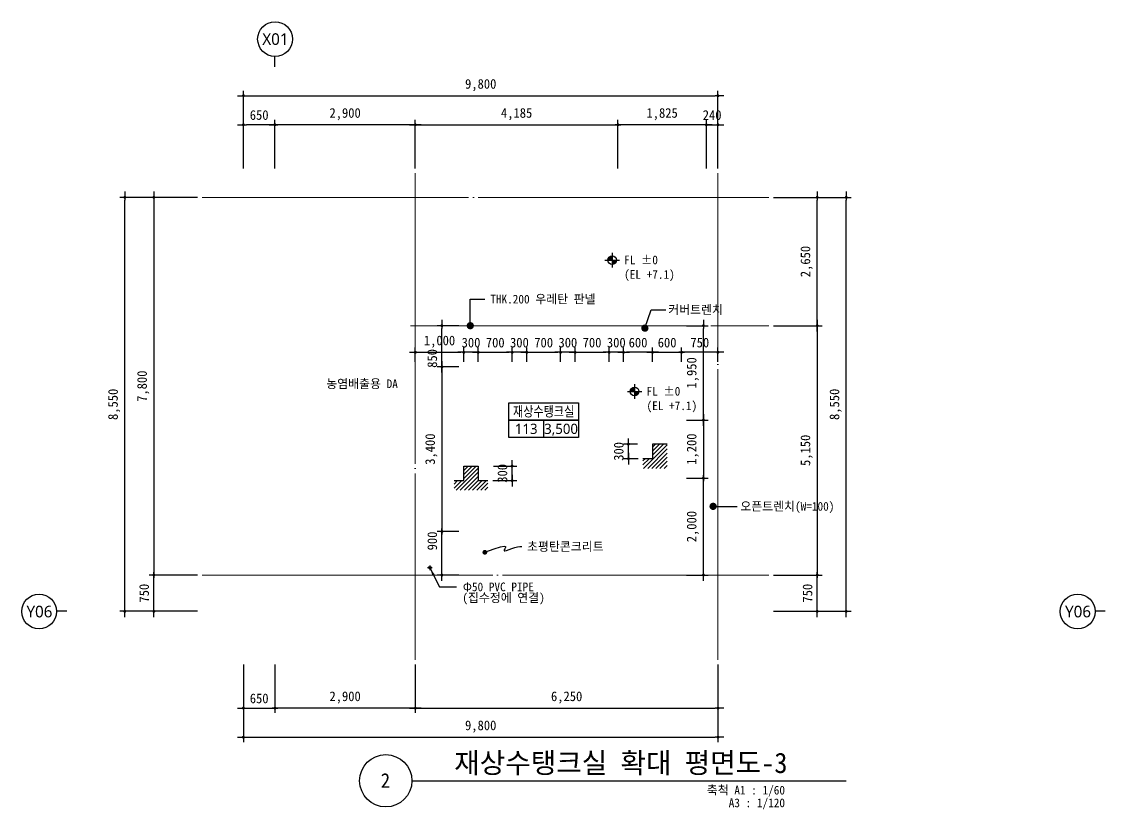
# Model space of a CAD drawing. Header units: inches. Extents: x 158004 to 351834, y 1422 to 34314.
# Drawn here: x 256304 to 278684, y 1422 to 17692 of the extents above; entities that cross this region are included whole.
import ezdxf
from ezdxf.enums import TextEntityAlignment as Align

# ---------------------------------------------------------------- set-up
doc = ezdxf.new("R2010")
doc.units = ezdxf.units.IN
doc.header["$LTSCALE"] = 2
doc.header["$MEASUREMENT"] = 0
doc.linetypes.add('CEN', pattern=[62, 60, -1, 0, -1])
doc.layers.get('0').update_dxf_attribs({"linetype": 'CONTINUOUS'})
for name, color, linetype, lineweight in [('A-AXIS-BUBL', 7, 'CONTINUOUS', 25), ('A-AXIS-LINE', 1, 'CEN', 15), ('A-DIMS', 7, 'CONTINUOUS', 25), ('A-MKXS-LEAD', 7, 'CONTINUOUS', 25), ('A-MKXX-NAME', 3, 'CONTINUOUS', 25), ('A-MKXX-SYMB', 7, 'CONTINUOUS', 25), ('A-XXXX-HATC', 8, 'CONTINUOUS', 18), ('A-XXXX-SYMB', 7, 'CONTINUOUS', 25), ('A-XXXX-TXT1', 3, 'CONTINUOUS', 25), ('A-XXXX-TXT2', 3, 'CONTINUOUS', 25)]:
    doc.layers.add(name, color=color, linetype=linetype, lineweight=lineweight)
doc.styles.add('HY울릉도L', font='H2GTRE.TTF')
doc.styles.add('돋움체', font='')
doc.styles.add('맑은고딕', font='malgun.ttf')
doc.styles.get('돋움체').set_extended_font_data('DotumChe')
doc.dimstyles.new('CDIM', dxfattribs={"dimtxt": 2, "dimasz": 0.6, "dimexe": 1, "dimexo": 1, "dimgap": 1, "dimtad": 1, "dimdec": 0, "dimrnd": 0.5, "dimzin": 0, "dimdsep": 32, "dimlunit": 6, "dimtxsty": 'HY울릉도L', "dimblk1": '_CIDOT', "dimblk2": '_CIDOT', "dimsah": 1, "dimcen": 4.5, "dimclrd": 2, "dimclre": 2, "dimclrt": 7, "dimadec": 0, "dimazin": 0, "dimtfac": 1, "dimtdec": 0, "dimtix": 1, "dimtmove": 2, "dimatfit": 1, "dimldrblk": '_CIDOT', "dimfxl": 1, "dimtolj": 1, "dimtzin": 0, "dimlwd": -1, "dimarcsym": 0})

# ---------------------------------------------------------------- blocks, each defined once
blk = doc.blocks.new('_CIDOT')
at = {"color": 0, "linetype": 'ByBlock'}
blk.add_line((2, 0), (-1, 0), dxfattribs=at)
at = {"color": 0, "linetype": 'ByBlock', "const_width": 0.5}
blk.add_lwpolyline([(-0.25, 0, 1), (0.25, 0, 1)], format="xyb", close=True, dxfattribs=at)
blk = doc.blocks.new('*D208')
at = {"layer": 'A-DIMS', "lineweight": -2, "transparency": 16777216}
for p, q in [((260884, 4412), (260884, 2812)), ((270684, 4412), (270684, 2812))]:
    blk.add_line(p, q, dxfattribs=at)
at = {"layer": 'A-DIMS', "transparency": 16777216}
blk.add_line((260944, 2912), (270624, 2912), dxfattribs=at)
at = {"layer": 'A-DIMS', "transparency": 16777216, "xscale": 60, "yscale": 60, "zscale": 60, "rotation": 180}
blk.add_blockref('_CIDOT', (260884, 2912), dxfattribs=at)
at = {"layer": 'A-DIMS', "transparency": 16777216, "xscale": 60, "yscale": 60, "zscale": 60}
blk.add_blockref('_CIDOT', (270684, 2912), dxfattribs=at)
at = {"layer": 'A-DIMS', "color": 3, "transparency": 16777216, "insert": (265784, 3131), "char_height": 200, "attachment_point": 5, "style": '돋움체'}
blk.add_mtext('\\A1;9,800', dxfattribs=at)
blk = doc.blocks.new('*D209')
at = {"layer": 'A-DIMS', "lineweight": -2, "transparency": 16777216}
for p, q in [((261534, 4412), (261534, 3412)), ((264434, 4412), (264434, 3412))]:
    blk.add_line(p, q, dxfattribs=at)
at = {"layer": 'A-DIMS', "transparency": 16777216}
blk.add_line((264374, 3512), (261594, 3512), dxfattribs=at)
at = {"layer": 'A-DIMS', "transparency": 16777216, "xscale": 60, "yscale": 60, "zscale": 60, "rotation": 180}
blk.add_blockref('_CIDOT', (261534, 3512), dxfattribs=at)
at = {"layer": 'A-DIMS', "transparency": 16777216, "xscale": 60, "yscale": 60, "zscale": 60}
blk.add_blockref('_CIDOT', (264434, 3512), dxfattribs=at)
at = {"layer": 'A-DIMS', "color": 3, "transparency": 16777216, "insert": (262984, 3731), "char_height": 200, "attachment_point": 5, "style": '돋움체'}
blk.add_mtext('\\A1;2,900', dxfattribs=at)
blk = doc.blocks.new('*D210')
at = {"layer": 'A-DIMS', "lineweight": -2, "transparency": 16777216}
for p, q in [((260884, 4412), (260884, 3412)), ((261534, 4412), (261534, 3412))]:
    blk.add_line(p, q, dxfattribs=at)
at = {"layer": 'A-DIMS', "transparency": 16777216}
blk.add_line((260944, 3512), (261474, 3512), dxfattribs=at)
at = {"layer": 'A-DIMS', "transparency": 16777216, "xscale": 60, "yscale": 60, "zscale": 60, "rotation": 180}
blk.add_blockref('_CIDOT', (260884, 3512), dxfattribs=at)
at = {"layer": 'A-DIMS', "transparency": 16777216, "xscale": 60, "yscale": 60, "zscale": 60}
blk.add_blockref('_CIDOT', (261534, 3512), dxfattribs=at)
at = {"layer": 'A-DIMS', "color": 3, "transparency": 16777216, "insert": (261209, 3712), "char_height": 200, "attachment_point": 5, "style": '돋움체'}
blk.add_mtext('\\A1;650', dxfattribs=at)
blk = doc.blocks.new('*D211')
at = {"layer": 'A-DIMS', "lineweight": -2, "transparency": 16777216}
for p, q in [((271834, 14062), (273434, 14062)), ((271834, 5512), (273434, 5512))]:
    blk.add_line(p, q, dxfattribs=at)
at = {"layer": 'A-DIMS', "transparency": 16777216}
blk.add_line((273334, 5572), (273334, 14002), dxfattribs=at)
at = {"layer": 'A-DIMS', "transparency": 16777216, "xscale": 60, "yscale": 60, "zscale": 60}
for p, rotation in [((273334, 14062), 90), ((273334, 5512), 270)]:
    blk.add_blockref('_CIDOT', p, dxfattribs=dict(at, rotation=rotation))
at = {"layer": 'A-DIMS', "color": 3, "transparency": 16777216, "insert": (273115, 9787), "char_height": 200, "attachment_point": 5, "rotation": 90, "style": '돋움체'}
blk.add_mtext('\\A1;8,550', dxfattribs=at)
blk = doc.blocks.new('*D212')
at = {"layer": 'A-DIMS', "lineweight": -2, "transparency": 16777216}
for p, q in [((264434, 14662), (264434, 15662)), ((268619, 14662), (268619, 15662))]:
    blk.add_line(p, q, dxfattribs=at)
at = {"layer": 'A-DIMS', "transparency": 16777216}
blk.add_line((264494, 15562), (268559, 15562), dxfattribs=at)
at = {"layer": 'A-DIMS', "transparency": 16777216, "xscale": 60, "yscale": 60, "zscale": 60, "rotation": 180}
blk.add_blockref('_CIDOT', (264434, 15562), dxfattribs=at)
at = {"layer": 'A-DIMS', "transparency": 16777216, "xscale": 60, "yscale": 60, "zscale": 60}
blk.add_blockref('_CIDOT', (268619, 15562), dxfattribs=at)
at = {"layer": 'A-DIMS', "color": 3, "transparency": 16777216, "insert": (266526, 15781), "char_height": 200, "attachment_point": 5, "style": '돋움체'}
blk.add_mtext('\\A1;4,185', dxfattribs=at)
blk = doc.blocks.new('*D213')
at = {"layer": 'A-DIMS', "lineweight": -2, "transparency": 16777216}
for p, q in [((268619, 14662), (268619, 15662)), ((270444, 14662), (270444, 15662))]:
    blk.add_line(p, q, dxfattribs=at)
at = {"layer": 'A-DIMS', "transparency": 16777216}
blk.add_line((270384, 15562), (268679, 15562), dxfattribs=at)
at = {"layer": 'A-DIMS', "transparency": 16777216, "xscale": 60, "yscale": 60, "zscale": 60, "rotation": 180}
blk.add_blockref('_CIDOT', (268619, 15562), dxfattribs=at)
at = {"layer": 'A-DIMS', "transparency": 16777216, "xscale": 60, "yscale": 60, "zscale": 60}
blk.add_blockref('_CIDOT', (270444, 15562), dxfattribs=at)
at = {"layer": 'A-DIMS', "color": 3, "transparency": 16777216, "insert": (269531, 15781), "char_height": 200, "attachment_point": 5, "style": '돋움체'}
blk.add_mtext('\\A1;1,825', dxfattribs=at)
blk = doc.blocks.new('*D214')
at = {"layer": 'A-DIMS', "transparency": 16777216}
for p, q in [((270384, 15562), (270324, 15562)), ((270444, 15562), (270684, 15562)), ((270744, 15562), (270804, 15562))]:
    blk.add_line(p, q, dxfattribs=at)
at = {"layer": 'A-DIMS', "lineweight": -2, "transparency": 16777216}
for p, q in [((270444, 14662), (270444, 15662)), ((270684, 14662), (270684, 15662))]:
    blk.add_line(p, q, dxfattribs=at)
at = {"layer": 'A-DIMS', "transparency": 16777216, "xscale": 60, "yscale": 60, "zscale": 60}
blk.add_blockref('_CIDOT', (270444, 15562), dxfattribs=at)
at = {"layer": 'A-DIMS', "transparency": 16777216, "xscale": 60, "yscale": 60, "zscale": 60, "rotation": 180}
blk.add_blockref('_CIDOT', (270684, 15562), dxfattribs=at)
at = {"layer": 'A-DIMS', "color": 3, "transparency": 16777216, "insert": (270564, 15762), "char_height": 200, "attachment_point": 5, "style": '돋움체'}
blk.add_mtext('\\A1;240', dxfattribs=at)
blk = doc.blocks.new('*D215')
at = {"layer": 'A-DIMS', "lineweight": -2, "transparency": 16777216}
for p, q in [((259934, 14062), (258334, 14062)), ((259934, 5512), (258334, 5512))]:
    blk.add_line(p, q, dxfattribs=at)
at = {"layer": 'A-DIMS', "transparency": 16777216}
blk.add_line((258434, 5572), (258434, 14002), dxfattribs=at)
at = {"layer": 'A-DIMS', "transparency": 16777216, "xscale": 60, "yscale": 60, "zscale": 60}
for p, rotation in [((258434, 14062), 90), ((258434, 5512), 270)]:
    blk.add_blockref('_CIDOT', p, dxfattribs=dict(at, rotation=rotation))
at = {"layer": 'A-DIMS', "color": 3, "transparency": 16777216, "insert": (258215, 9787), "char_height": 200, "attachment_point": 5, "rotation": 90, "style": '돋움체'}
blk.add_mtext('\\A1;8,550', dxfattribs=at)
blk = doc.blocks.new('*D216')
at = {"layer": 'A-DIMS', "lineweight": -2, "transparency": 16777216}
for p, q in [((259934, 14062), (258934, 14062)), ((259934, 6262), (258934, 6262))]:
    blk.add_line(p, q, dxfattribs=at)
at = {"layer": 'A-DIMS', "transparency": 16777216}
blk.add_line((259034, 14002), (259034, 6322), dxfattribs=at)
at = {"layer": 'A-DIMS', "transparency": 16777216, "xscale": 60, "yscale": 60, "zscale": 60}
for p, rotation in [((259034, 14062), 90), ((259034, 6262), 270)]:
    blk.add_blockref('_CIDOT', p, dxfattribs=dict(at, rotation=rotation))
at = {"layer": 'A-DIMS', "color": 3, "transparency": 16777216, "insert": (258815, 10162), "char_height": 200, "attachment_point": 5, "rotation": 90, "style": '돋움체'}
blk.add_mtext('\\A1;7,800', dxfattribs=at)
blk = doc.blocks.new('*D217')
at = {"layer": 'A-DIMS', "lineweight": -2, "transparency": 16777216}
for p, q in [((259934, 6262), (258934, 6262)), ((259934, 5512), (258934, 5512))]:
    blk.add_line(p, q, dxfattribs=at)
at = {"layer": 'A-DIMS', "transparency": 16777216}
blk.add_line((259034, 5572), (259034, 6202), dxfattribs=at)
at = {"layer": 'A-DIMS', "transparency": 16777216, "xscale": 60, "yscale": 60, "zscale": 60}
for p, rotation in [((259034, 6262), 90), ((259034, 5512), 270)]:
    blk.add_blockref('_CIDOT', p, dxfattribs=dict(at, rotation=rotation))
at = {"layer": 'A-DIMS', "color": 3, "transparency": 16777216, "insert": (258834, 5887), "char_height": 200, "attachment_point": 5, "rotation": 90, "style": '돋움체'}
blk.add_mtext('\\A1;750', dxfattribs=at)
blk = doc.blocks.new('*D218')
at = {"layer": 'A-DIMS', "transparency": 16777216}
for p, q in [((265374, 10862), (265314, 10862)), ((265734, 10862), (265434, 10862)), ((265794, 10862), (265854, 10862))]:
    blk.add_line(p, q, dxfattribs=at)
at = {"layer": 'A-DIMS', "lineweight": -2, "transparency": 16777216}
for p, q in [((265434, 10662), (265434, 10962)), ((265734, 10662), (265734, 10962))]:
    blk.add_line(p, q, dxfattribs=at)
at = {"layer": 'A-DIMS', "transparency": 16777216, "xscale": 60, "yscale": 60, "zscale": 60}
blk.add_blockref('_CIDOT', (265434, 10862), dxfattribs=at)
at = {"layer": 'A-DIMS', "transparency": 16777216, "xscale": 60, "yscale": 60, "zscale": 60, "rotation": 180}
blk.add_blockref('_CIDOT', (265734, 10862), dxfattribs=at)
at = {"layer": 'A-DIMS', "color": 3, "transparency": 16777216, "insert": (265584, 11062), "char_height": 200, "attachment_point": 5, "style": '돋움체'}
blk.add_mtext('\\A1;300', dxfattribs=at)
blk = doc.blocks.new('*D219')
at = {"layer": 'A-DIMS', "lineweight": -2, "transparency": 16777216}
for p, q in [((265734, 10662), (265734, 10962)), ((266434, 10662), (266434, 10962))]:
    blk.add_line(p, q, dxfattribs=at)
at = {"layer": 'A-DIMS', "transparency": 16777216}
blk.add_line((265794, 10862), (266374, 10862), dxfattribs=at)
at = {"layer": 'A-DIMS', "transparency": 16777216, "xscale": 60, "yscale": 60, "zscale": 60, "rotation": 180}
blk.add_blockref('_CIDOT', (265734, 10862), dxfattribs=at)
at = {"layer": 'A-DIMS', "transparency": 16777216, "xscale": 60, "yscale": 60, "zscale": 60}
blk.add_blockref('_CIDOT', (266434, 10862), dxfattribs=at)
at = {"layer": 'A-DIMS', "color": 3, "transparency": 16777216, "insert": (266084, 11062), "char_height": 200, "attachment_point": 5, "style": '돋움체'}
blk.add_mtext('\\A1;700', dxfattribs=at)
blk = doc.blocks.new('*D220')
at = {"layer": 'A-DIMS', "transparency": 16777216}
for p, q in [((266374, 10862), (266314, 10862)), ((266734, 10862), (266434, 10862)), ((266794, 10862), (266854, 10862))]:
    blk.add_line(p, q, dxfattribs=at)
at = {"layer": 'A-DIMS', "lineweight": -2, "transparency": 16777216}
for p, q in [((266434, 10662), (266434, 10962)), ((266734, 10662), (266734, 10962))]:
    blk.add_line(p, q, dxfattribs=at)
at = {"layer": 'A-DIMS', "transparency": 16777216, "xscale": 60, "yscale": 60, "zscale": 60}
blk.add_blockref('_CIDOT', (266434, 10862), dxfattribs=at)
at = {"layer": 'A-DIMS', "transparency": 16777216, "xscale": 60, "yscale": 60, "zscale": 60, "rotation": 180}
blk.add_blockref('_CIDOT', (266734, 10862), dxfattribs=at)
at = {"layer": 'A-DIMS', "color": 3, "transparency": 16777216, "insert": (266584, 11062), "char_height": 200, "attachment_point": 5, "style": '돋움체'}
blk.add_mtext('\\A1;300', dxfattribs=at)
blk = doc.blocks.new('*D221')
at = {"layer": 'A-DIMS', "lineweight": -2, "transparency": 16777216}
for p, q in [((266734, 10662), (266734, 10962)), ((267434, 10662), (267434, 10962))]:
    blk.add_line(p, q, dxfattribs=at)
at = {"layer": 'A-DIMS', "transparency": 16777216}
blk.add_line((266794, 10862), (267374, 10862), dxfattribs=at)
at = {"layer": 'A-DIMS', "transparency": 16777216, "xscale": 60, "yscale": 60, "zscale": 60, "rotation": 180}
blk.add_blockref('_CIDOT', (266734, 10862), dxfattribs=at)
at = {"layer": 'A-DIMS', "transparency": 16777216, "xscale": 60, "yscale": 60, "zscale": 60}
blk.add_blockref('_CIDOT', (267434, 10862), dxfattribs=at)
at = {"layer": 'A-DIMS', "color": 3, "transparency": 16777216, "insert": (267084, 11062), "char_height": 200, "attachment_point": 5, "style": '돋움체'}
blk.add_mtext('\\A1;700', dxfattribs=at)
blk = doc.blocks.new('*D222')
at = {"layer": 'A-DIMS', "transparency": 16777216}
for p, q in [((267374, 10862), (267314, 10862)), ((267734, 10862), (267434, 10862)), ((267794, 10862), (267854, 10862))]:
    blk.add_line(p, q, dxfattribs=at)
at = {"layer": 'A-DIMS', "lineweight": -2, "transparency": 16777216}
for p, q in [((267434, 10662), (267434, 10962)), ((267734, 10662), (267734, 10962))]:
    blk.add_line(p, q, dxfattribs=at)
at = {"layer": 'A-DIMS', "transparency": 16777216, "xscale": 60, "yscale": 60, "zscale": 60}
blk.add_blockref('_CIDOT', (267434, 10862), dxfattribs=at)
at = {"layer": 'A-DIMS', "transparency": 16777216, "xscale": 60, "yscale": 60, "zscale": 60, "rotation": 180}
blk.add_blockref('_CIDOT', (267734, 10862), dxfattribs=at)
at = {"layer": 'A-DIMS', "color": 3, "transparency": 16777216, "insert": (267584, 11062), "char_height": 200, "attachment_point": 5, "style": '돋움체'}
blk.add_mtext('\\A1;300', dxfattribs=at)
blk = doc.blocks.new('*D223')
at = {"layer": 'A-DIMS', "lineweight": -2, "transparency": 16777216}
for p, q in [((267734, 10662), (267734, 10962)), ((268434, 10662), (268434, 10962))]:
    blk.add_line(p, q, dxfattribs=at)
at = {"layer": 'A-DIMS', "transparency": 16777216}
blk.add_line((267794, 10862), (268374, 10862), dxfattribs=at)
at = {"layer": 'A-DIMS', "transparency": 16777216, "xscale": 60, "yscale": 60, "zscale": 60, "rotation": 180}
blk.add_blockref('_CIDOT', (267734, 10862), dxfattribs=at)
at = {"layer": 'A-DIMS', "transparency": 16777216, "xscale": 60, "yscale": 60, "zscale": 60}
blk.add_blockref('_CIDOT', (268434, 10862), dxfattribs=at)
at = {"layer": 'A-DIMS', "color": 3, "transparency": 16777216, "insert": (268084, 11062), "char_height": 200, "attachment_point": 5, "style": '돋움체'}
blk.add_mtext('\\A1;700', dxfattribs=at)
blk = doc.blocks.new('*D224')
at = {"layer": 'A-DIMS', "transparency": 16777216}
for p, q in [((268374, 10862), (268314, 10862)), ((268734, 10862), (268434, 10862)), ((268794, 10862), (268854, 10862))]:
    blk.add_line(p, q, dxfattribs=at)
at = {"layer": 'A-DIMS', "lineweight": -2, "transparency": 16777216}
for p, q in [((268434, 10662), (268434, 10962)), ((268734, 10662), (268734, 10962))]:
    blk.add_line(p, q, dxfattribs=at)
at = {"layer": 'A-DIMS', "transparency": 16777216, "xscale": 60, "yscale": 60, "zscale": 60}
blk.add_blockref('_CIDOT', (268434, 10862), dxfattribs=at)
at = {"layer": 'A-DIMS', "transparency": 16777216, "xscale": 60, "yscale": 60, "zscale": 60, "rotation": 180}
blk.add_blockref('_CIDOT', (268734, 10862), dxfattribs=at)
at = {"layer": 'A-DIMS', "color": 3, "transparency": 16777216, "insert": (268584, 11062), "char_height": 200, "attachment_point": 5, "style": '돋움체'}
blk.add_mtext('\\A1;300', dxfattribs=at)
blk = doc.blocks.new('*D225')
at = {"layer": 'A-DIMS', "lineweight": -2, "transparency": 16777216}
for p, q in [((269334, 10662), (269334, 10962)), ((269934, 10662), (269934, 10962))]:
    blk.add_line(p, q, dxfattribs=at)
at = {"layer": 'A-DIMS', "transparency": 16777216}
blk.add_line((269394, 10862), (269874, 10862), dxfattribs=at)
at = {"layer": 'A-DIMS', "transparency": 16777216, "xscale": 60, "yscale": 60, "zscale": 60, "rotation": 180}
blk.add_blockref('_CIDOT', (269334, 10862), dxfattribs=at)
at = {"layer": 'A-DIMS', "transparency": 16777216, "xscale": 60, "yscale": 60, "zscale": 60}
blk.add_blockref('_CIDOT', (269934, 10862), dxfattribs=at)
at = {"layer": 'A-DIMS', "color": 3, "transparency": 16777216, "insert": (269634, 11062), "char_height": 200, "attachment_point": 5, "style": '돋움체'}
blk.add_mtext('\\A1;600', dxfattribs=at)
blk = doc.blocks.new('*D226')
at = {"layer": 'A-DIMS', "lineweight": -2, "transparency": 16777216}
for p, q in [((264434, 10662), (264434, 10962)), ((265434, 10662), (265434, 10962))]:
    blk.add_line(p, q, dxfattribs=at)
at = {"layer": 'A-DIMS', "transparency": 16777216}
blk.add_line((264494, 10862), (265374, 10862), dxfattribs=at)
at = {"layer": 'A-DIMS', "transparency": 16777216, "xscale": 60, "yscale": 60, "zscale": 60, "rotation": 180}
blk.add_blockref('_CIDOT', (264434, 10862), dxfattribs=at)
at = {"layer": 'A-DIMS', "transparency": 16777216, "xscale": 60, "yscale": 60, "zscale": 60}
blk.add_blockref('_CIDOT', (265434, 10862), dxfattribs=at)
at = {"layer": 'A-DIMS', "color": 3, "transparency": 16777216, "insert": (264934, 11081), "char_height": 200, "attachment_point": 5, "style": '돋움체'}
blk.add_mtext('\\A1;1,000', dxfattribs=at)
blk = doc.blocks.new('*D227')
at = {"layer": 'A-DIMS', "lineweight": -2, "transparency": 16777216}
for p, q in [((268734, 10662), (268734, 10962)), ((269334, 10662), (269334, 10962))]:
    blk.add_line(p, q, dxfattribs=at)
at = {"layer": 'A-DIMS', "transparency": 16777216}
blk.add_line((269274, 10862), (268794, 10862), dxfattribs=at)
at = {"layer": 'A-DIMS', "transparency": 16777216, "xscale": 60, "yscale": 60, "zscale": 60, "rotation": 180}
blk.add_blockref('_CIDOT', (268734, 10862), dxfattribs=at)
at = {"layer": 'A-DIMS', "transparency": 16777216, "xscale": 60, "yscale": 60, "zscale": 60}
blk.add_blockref('_CIDOT', (269334, 10862), dxfattribs=at)
at = {"layer": 'A-DIMS', "color": 3, "transparency": 16777216, "insert": (269034, 11062), "char_height": 200, "attachment_point": 5, "style": '돋움체'}
blk.add_mtext('\\A1;600', dxfattribs=at)
blk = doc.blocks.new('*D228')
at = {"layer": 'A-DIMS', "lineweight": -2, "transparency": 16777216}
for p, q in [((269934, 10662), (269934, 10962)), ((270684, 10662), (270684, 10962))]:
    blk.add_line(p, q, dxfattribs=at)
at = {"layer": 'A-DIMS', "transparency": 16777216}
blk.add_line((270624, 10862), (269994, 10862), dxfattribs=at)
at = {"layer": 'A-DIMS', "transparency": 16777216, "xscale": 60, "yscale": 60, "zscale": 60, "rotation": 180}
blk.add_blockref('_CIDOT', (269934, 10862), dxfattribs=at)
at = {"layer": 'A-DIMS', "transparency": 16777216, "xscale": 60, "yscale": 60, "zscale": 60}
blk.add_blockref('_CIDOT', (270684, 10862), dxfattribs=at)
at = {"layer": 'A-DIMS', "color": 3, "transparency": 16777216, "insert": (270309, 11062), "char_height": 200, "attachment_point": 5, "style": '돋움체'}
blk.add_mtext('\\A1;750', dxfattribs=at)
blk = doc.blocks.new('*D229')
at = {"layer": 'A-DIMS', "lineweight": -2, "transparency": 16777216}
for p, q in [((270034, 9462), (270484, 9462)), ((270034, 8262), (270484, 8262))]:
    blk.add_line(p, q, dxfattribs=at)
at = {"layer": 'A-DIMS', "transparency": 16777216}
blk.add_line((270384, 9402), (270384, 8322), dxfattribs=at)
at = {"layer": 'A-DIMS', "transparency": 16777216, "xscale": 60, "yscale": 60, "zscale": 60}
for p, rotation in [((270384, 9462), 90), ((270384, 8262), 270)]:
    blk.add_blockref('_CIDOT', p, dxfattribs=dict(at, rotation=rotation))
at = {"layer": 'A-DIMS', "color": 3, "transparency": 16777216, "insert": (270165, 8862), "char_height": 200, "attachment_point": 5, "rotation": 90, "style": '돋움체'}
blk.add_mtext('\\A1;1,200', dxfattribs=at)
blk = doc.blocks.new('*D230')
at = {"layer": 'A-DIMS', "lineweight": -2, "transparency": 16777216}
for p, q in [((270034, 11412), (270484, 11412)), ((270034, 9462), (270484, 9462))]:
    blk.add_line(p, q, dxfattribs=at)
at = {"layer": 'A-DIMS', "transparency": 16777216}
blk.add_line((270384, 9522), (270384, 11352), dxfattribs=at)
at = {"layer": 'A-DIMS', "transparency": 16777216, "xscale": 60, "yscale": 60, "zscale": 60}
for p, rotation in [((270384, 11412), 90), ((270384, 9462), 270)]:
    blk.add_blockref('_CIDOT', p, dxfattribs=dict(at, rotation=rotation))
at = {"layer": 'A-DIMS', "color": 3, "transparency": 16777216, "insert": (270165, 10437), "char_height": 200, "attachment_point": 5, "rotation": 90, "style": '돋움체'}
blk.add_mtext('\\A1;1,950', dxfattribs=at)
blk = doc.blocks.new('*D231')
at = {"layer": 'A-DIMS', "lineweight": -2, "transparency": 16777216}
for p, q in [((265334, 10562), (264884, 10562)), ((265334, 7162), (264884, 7162))]:
    blk.add_line(p, q, dxfattribs=at)
at = {"layer": 'A-DIMS', "transparency": 16777216}
blk.add_line((264984, 10502), (264984, 7222), dxfattribs=at)
at = {"layer": 'A-DIMS', "transparency": 16777216, "xscale": 60, "yscale": 60, "zscale": 60}
for p, rotation in [((264984, 10562), 90), ((264984, 7162), 270)]:
    blk.add_blockref('_CIDOT', p, dxfattribs=dict(at, rotation=rotation))
at = {"layer": 'A-DIMS', "color": 3, "transparency": 16777216, "insert": (264765, 8862), "char_height": 200, "attachment_point": 5, "rotation": 90, "style": '돋움체'}
blk.add_mtext('\\A1;3,400', dxfattribs=at)
blk = doc.blocks.new('*D232')
at = {"layer": 'A-DIMS', "lineweight": -2, "transparency": 16777216}
for p, q in [((265334, 7162), (264884, 7162)), ((265334, 6262), (264884, 6262))]:
    blk.add_line(p, q, dxfattribs=at)
at = {"layer": 'A-DIMS', "transparency": 16777216}
blk.add_line((264984, 6322), (264984, 7102), dxfattribs=at)
at = {"layer": 'A-DIMS', "transparency": 16777216, "xscale": 60, "yscale": 60, "zscale": 60}
for p, rotation in [((264984, 7162), 90), ((264984, 6262), 270)]:
    blk.add_blockref('_CIDOT', p, dxfattribs=dict(at, rotation=rotation))
at = {"layer": 'A-DIMS', "color": 3, "transparency": 16777216, "insert": (264784, 6965), "char_height": 200, "attachment_point": 5, "rotation": 90, "style": '돋움체'}
blk.add_mtext('\\A1;900', dxfattribs=at)
blk = doc.blocks.new('*D233')
at = {"layer": 'A-DIMS', "lineweight": -2, "transparency": 16777216}
for p, q in [((265334, 11412), (264884, 11412)), ((265334, 10562), (264884, 10562))]:
    blk.add_line(p, q, dxfattribs=at)
at = {"layer": 'A-DIMS', "transparency": 16777216}
blk.add_line((264984, 10622), (264984, 11352), dxfattribs=at)
at = {"layer": 'A-DIMS', "transparency": 16777216, "xscale": 60, "yscale": 60, "zscale": 60}
for p, rotation in [((264984, 11412), 90), ((264984, 10562), 270)]:
    blk.add_blockref('_CIDOT', p, dxfattribs=dict(at, rotation=rotation))
at = {"layer": 'A-DIMS', "color": 3, "transparency": 16777216, "insert": (264784, 10736), "char_height": 200, "attachment_point": 5, "rotation": 90, "style": '돋움체'}
blk.add_mtext('\\A1;850', dxfattribs=at)
blk = doc.blocks.new('*D234')
at = {"layer": 'A-DIMS', "lineweight": -2, "transparency": 16777216}
for p, q in [((260884, 14662), (260884, 16262)), ((270684, 14662), (270684, 16262))]:
    blk.add_line(p, q, dxfattribs=at)
at = {"layer": 'A-DIMS', "transparency": 16777216}
blk.add_line((260944, 16162), (270624, 16162), dxfattribs=at)
at = {"layer": 'A-DIMS', "transparency": 16777216, "xscale": 60, "yscale": 60, "zscale": 60, "rotation": 180}
blk.add_blockref('_CIDOT', (260884, 16162), dxfattribs=at)
at = {"layer": 'A-DIMS', "transparency": 16777216, "xscale": 60, "yscale": 60, "zscale": 60}
blk.add_blockref('_CIDOT', (270684, 16162), dxfattribs=at)
at = {"layer": 'A-DIMS', "color": 3, "transparency": 16777216, "insert": (265784, 16381), "char_height": 200, "attachment_point": 5, "style": '돋움체'}
blk.add_mtext('\\A1;9,800', dxfattribs=at)
blk = doc.blocks.new('*D235')
at = {"layer": 'A-DIMS', "lineweight": -2, "transparency": 16777216}
for p, q in [((260884, 14662), (260884, 15662)), ((261534, 14662), (261534, 15662))]:
    blk.add_line(p, q, dxfattribs=at)
at = {"layer": 'A-DIMS', "transparency": 16777216}
blk.add_line((261474, 15562), (260944, 15562), dxfattribs=at)
at = {"layer": 'A-DIMS', "transparency": 16777216, "xscale": 60, "yscale": 60, "zscale": 60, "rotation": 180}
blk.add_blockref('_CIDOT', (260884, 15562), dxfattribs=at)
at = {"layer": 'A-DIMS', "transparency": 16777216, "xscale": 60, "yscale": 60, "zscale": 60}
blk.add_blockref('_CIDOT', (261534, 15562), dxfattribs=at)
at = {"layer": 'A-DIMS', "color": 3, "transparency": 16777216, "insert": (261209, 15762), "char_height": 200, "attachment_point": 5, "style": '돋움체'}
blk.add_mtext('\\A1;650', dxfattribs=at)
blk = doc.blocks.new('*D236')
at = {"layer": 'A-DIMS', "lineweight": -2, "transparency": 16777216}
for p, q in [((270034, 8262), (270484, 8262)), ((270034, 6262), (270484, 6262))]:
    blk.add_line(p, q, dxfattribs=at)
at = {"layer": 'A-DIMS', "transparency": 16777216}
blk.add_line((270384, 6322), (270384, 8202), dxfattribs=at)
at = {"layer": 'A-DIMS', "transparency": 16777216, "xscale": 60, "yscale": 60, "zscale": 60}
for p, rotation in [((270384, 8262), 90), ((270384, 6262), 270)]:
    blk.add_blockref('_CIDOT', p, dxfattribs=dict(at, rotation=rotation))
at = {"layer": 'A-DIMS', "color": 3, "transparency": 16777216, "insert": (270165, 7262), "char_height": 200, "attachment_point": 5, "rotation": 90, "style": '돋움체'}
blk.add_mtext('\\A1;2,000', dxfattribs=at)
blk = doc.blocks.new('*D267')
at = {"layer": 'A-DIMS', "lineweight": -2, "transparency": 16777216}
for p, q in [((261534, 14662), (261534, 15662)), ((264434, 14662), (264434, 15662))]:
    blk.add_line(p, q, dxfattribs=at)
at = {"layer": 'A-DIMS', "transparency": 16777216}
blk.add_line((264374, 15562), (261594, 15562), dxfattribs=at)
at = {"layer": 'A-DIMS', "transparency": 16777216, "xscale": 60, "yscale": 60, "zscale": 60, "rotation": 180}
blk.add_blockref('_CIDOT', (261534, 15562), dxfattribs=at)
at = {"layer": 'A-DIMS', "transparency": 16777216, "xscale": 60, "yscale": 60, "zscale": 60}
blk.add_blockref('_CIDOT', (264434, 15562), dxfattribs=at)
at = {"layer": 'A-DIMS', "color": 3, "transparency": 16777216, "insert": (262984, 15781), "char_height": 200, "attachment_point": 5, "style": '돋움체'}
blk.add_mtext('\\A1;2,900', dxfattribs=at)
blk = doc.blocks.new('*D274')
at = {"layer": 'A-DIMS', "lineweight": -2, "transparency": 16777216}
for p, q in [((271834, 11412), (272834, 11412)), ((271834, 6262), (272834, 6262))]:
    blk.add_line(p, q, dxfattribs=at)
at = {"layer": 'A-DIMS', "transparency": 16777216}
blk.add_line((272734, 11352), (272734, 6322), dxfattribs=at)
at = {"layer": 'A-DIMS', "transparency": 16777216, "xscale": 60, "yscale": 60, "zscale": 60}
for p, rotation in [((272734, 11412), 90), ((272734, 6262), 270)]:
    blk.add_blockref('_CIDOT', p, dxfattribs=dict(at, rotation=rotation))
at = {"layer": 'A-DIMS', "color": 3, "transparency": 16777216, "insert": (272515, 8837), "char_height": 200, "attachment_point": 5, "rotation": 90, "style": '돋움체'}
blk.add_mtext('\\A1;5,150', dxfattribs=at)
blk = doc.blocks.new('*D275')
at = {"layer": 'A-DIMS', "lineweight": -2, "transparency": 16777216}
for p, q in [((271834, 6262), (272834, 6262)), ((271834, 5512), (272834, 5512))]:
    blk.add_line(p, q, dxfattribs=at)
at = {"layer": 'A-DIMS', "transparency": 16777216}
blk.add_line((272734, 5572), (272734, 6202), dxfattribs=at)
at = {"layer": 'A-DIMS', "transparency": 16777216, "xscale": 60, "yscale": 60, "zscale": 60}
for p, rotation in [((272734, 6262), 90), ((272734, 5512), 270)]:
    blk.add_blockref('_CIDOT', p, dxfattribs=dict(at, rotation=rotation))
at = {"layer": 'A-DIMS', "color": 3, "transparency": 16777216, "insert": (272534, 5887), "char_height": 200, "attachment_point": 5, "rotation": 90, "style": '돋움체'}
blk.add_mtext('\\A1;750', dxfattribs=at)
blk = doc.blocks.new('*D276')
at = {"layer": 'A-DIMS', "lineweight": -2, "transparency": 16777216}
for p, q in [((271834, 14062), (272834, 14062)), ((271834, 11412), (272834, 11412))]:
    blk.add_line(p, q, dxfattribs=at)
at = {"layer": 'A-DIMS', "transparency": 16777216}
blk.add_line((272734, 11472), (272734, 14002), dxfattribs=at)
at = {"layer": 'A-DIMS', "transparency": 16777216, "xscale": 60, "yscale": 60, "zscale": 60}
for p, rotation in [((272734, 14062), 90), ((272734, 11412), 270)]:
    blk.add_blockref('_CIDOT', p, dxfattribs=dict(at, rotation=rotation))
at = {"layer": 'A-DIMS', "color": 3, "transparency": 16777216, "insert": (272515, 12737), "char_height": 200, "attachment_point": 5, "rotation": 90, "style": '돋움체'}
blk.add_mtext('\\A1;2,650', dxfattribs=at)
blk = doc.blocks.new('*D277')
at = {"layer": 'A-DIMS', "lineweight": -2, "transparency": 16777216}
for p, q in [((264434, 4412), (264434, 3412)), ((270684, 4412), (270684, 3412))]:
    blk.add_line(p, q, dxfattribs=at)
at = {"layer": 'A-DIMS', "transparency": 16777216}
blk.add_line((264494, 3512), (270624, 3512), dxfattribs=at)
at = {"layer": 'A-DIMS', "transparency": 16777216, "xscale": 60, "yscale": 60, "zscale": 60, "rotation": 180}
blk.add_blockref('_CIDOT', (264434, 3512), dxfattribs=at)
at = {"layer": 'A-DIMS', "transparency": 16777216, "xscale": 60, "yscale": 60, "zscale": 60}
blk.add_blockref('_CIDOT', (270684, 3512), dxfattribs=at)
at = {"layer": 'A-DIMS', "color": 3, "transparency": 16777216, "insert": (267559, 3731), "char_height": 200, "attachment_point": 5, "style": '돋움체'}
blk.add_mtext('\\A1;6,250', dxfattribs=at)
blk = doc.blocks.new('*D130')
at = {"layer": 'A-DIMS', "lineweight": -2, "transparency": 16777216}
for p, q in [((266046, 8512), (266533, 8512)), ((266034, 8212), (266533, 8212))]:
    blk.add_line(p, q, dxfattribs=at)
at = {"layer": 'A-DIMS', "transparency": 16777216}
for p, q in [((266433, 8572), (266433, 8632)), ((266433, 8212), (266433, 8512)), ((266433, 8152), (266433, 8092))]:
    blk.add_line(p, q, dxfattribs=at)
at = {"layer": 'A-DIMS', "transparency": 16777216, "xscale": 60, "yscale": 60, "zscale": 60}
for p, rotation in [((266433, 8512), 270), ((266433, 8212), 90)]:
    blk.add_blockref('_CIDOT', p, dxfattribs=dict(at, rotation=rotation))
at = {"layer": 'A-DIMS', "color": 3, "transparency": 16777216, "insert": (266233, 8362), "char_height": 200, "attachment_point": 5, "rotation": 90, "style": '돋움체'}
blk.add_mtext('\\A1;300', dxfattribs=at)
blk = doc.blocks.new('*D131')
at = {"layer": 'A-DIMS', "lineweight": -2, "transparency": 16777216}
for p, q in [((269022, 8965), (268735, 8965)), ((269034, 8665), (268735, 8665))]:
    blk.add_line(p, q, dxfattribs=at)
at = {"layer": 'A-DIMS', "transparency": 16777216}
for p, q in [((268835, 9025), (268835, 9085)), ((268835, 8665), (268835, 8965)), ((268835, 8605), (268835, 8545))]:
    blk.add_line(p, q, dxfattribs=at)
at = {"layer": 'A-DIMS', "transparency": 16777216, "xscale": 60, "yscale": 60, "zscale": 60}
for p, rotation in [((268835, 8965), 270), ((268835, 8665), 90)]:
    blk.add_blockref('_CIDOT', p, dxfattribs=dict(at, rotation=rotation))
at = {"layer": 'A-DIMS', "color": 3, "transparency": 16777216, "insert": (268635, 8815), "char_height": 200, "attachment_point": 5, "rotation": 90, "style": '돋움체'}
blk.add_mtext('\\A1;300', dxfattribs=at)

msp = doc.modelspace()

# ---------------------------------------------------------------- hatches: boundary and pattern name
at = {"layer": 'A-XXXX-HATC'}
h = msp.add_hatch(dxfattribs=at)
h.set_pattern_fill('BRICK', color=256, scale=60.000001, style=0)
h.set_pattern_definition([(45, (156770.59, -71668.01), (-42.426407, 42.426407), [])])
h.paths.add_polyline_path([(269634, 8464.8), (269634, 8964.8), (269334, 8964.8), (269334, 8664.8), (269134, 8664.8), (269134, 8464.8)])
h = msp.add_hatch(dxfattribs=at)
h.set_pattern_fill('BRICK', color=256, scale=60.000001, style=0)
h.set_pattern_definition([(45, (155870.59, -72121.11), (-42.426407, 42.426407), [])])
h.paths.add_polyline_path([(265234, 8211.7), (265234, 8011.7), (265934, 8011.7), (265934, 8211.7), (265734, 8211.7), (265734, 8511.7), (265434, 8511.7), (265434, 8211.7)])
at = {"layer": 'A-XXXX-SYMB'}
h = msp.add_hatch(color=256, dxfattribs=at)
h.paths.add_polyline_path([(268499.5, 12856.5, 0.4142136), (268409.5, 12766.5), (268499.5, 12766.5)])
h.paths.add_polyline_path([(268589.5, 12766.5), (268499.5, 12766.5), (268499.5, 12676.5, 0.4142136)])
h = msp.add_hatch(color=256, dxfattribs=at)
h.paths.add_polyline_path([(268962.4, 10144, 0.4142136), (268872.4, 10054), (268962.4, 10054)])
h.paths.add_polyline_path([(269052.4, 10054), (268962.4, 10054), (268962.4, 9964, 0.4142136)])

# ---------------------------------------------------------------- linework, layer by layer
for p, q in [((264784, 6411.7), (264684, 6411.7)), ((264734, 6461.7), (264734, 6361.7))]:
    msp.add_line(p, q)
msp.add_lwpolyline([(264734, 6411.7, 0, 50, 0), (264810.8, 6261.7, 50, 50, 0)], format="xyseb")
msp.add_lwpolyline([(264734, 6411.7), (264935.7, 6018), (265287.1, 6018)])
msp.add_circle((264734, 6411.7), 25)
at = {"layer": 'A-AXIS-BUBL', "ltscale": 0.2}
for p, q in [((261534, 16761.7), (261534, 16971.7)), ((257234, 5511.7), (257024, 5511.7)), ((278684, 5511.7), (278474, 5511.7))]:
    msp.add_line(p, q, dxfattribs=at)
for centre in [(261537.5, 17331.7), (256664, 5508.2), (278114, 5508.2)]:
    msp.add_circle(centre, 360, dxfattribs=at)
at = {"layer": 'A-AXIS-LINE', "ltscale": 50}
for p, q in [((264434, 14561.7), (264434, 4511.7)), ((270684, 4511.7), (270684, 14561.7)), ((271734, 14061.7), (260034, 14061.7)), ((264334, 11411.7), (271734, 11411.7)), ((260034, 6261.7), (271734, 6261.7))]:
    msp.add_line(p, q, dxfattribs=at)
at = {"layer": 'A-MKXS-LEAD'}
for p, q in [((265569, 11961.1), (265869, 11961.1)), ((265569, 11411.7), (265569, 11961.1)), ((269174.5, 11361.7), (269306.6, 11741.9)), ((269306.6, 11741.9), (269606.6, 11741.9)), ((270584, 7680.3), (271084, 7680.3))]:
    msp.add_line(p, q, dxfattribs=at)
for points, const_width in [([(265569, 11374.2, 1), (265569, 11449.2, 1)], 75), ([(269174.5, 11324.2, 1), (269174.5, 11399.2, 1)], 75), ([(270584, 7717.8, -1), (270584, 7642.8, -1)], 75), ([(265845, 6733.7, 1), (265894.8, 6728.7, 1)], 48)]:
    msp.add_lwpolyline(points, format="xyb", close=True, dxfattribs=dict(at, const_width=const_width))
msp.add_lwpolyline([(265869.9, 6731.2), (266065.4, 6804.9), (266192.8, 6844.7), (266265.3, 6857.6), (266296.1, 6850.6), (266298.4, 6830.8), (266285.4, 6805.2), (266270.3, 6780.8), (266266.4, 6764.7), (266283.7, 6762), (266320, 6770.8), (266369.7, 6787.2), (266427.5, 6807.5), (266487.9, 6827.6), (266545.5, 6844), (266594.9, 6852.6), (266630.6, 6849.7)], dxfattribs=at)
at = {"layer": 'A-MKXX-SYMB'}
msp.add_line((267084, 9461.7), (267084, 9101.7), dxfattribs=at)
for points in [[(267804, 9461.7), (266364, 9461.7), (266364, 9821.7), (267804, 9821.7)], [(267804, 9101.7), (266364, 9101.7), (266364, 9461.7), (267804, 9461.7)]]:
    msp.add_lwpolyline(points, close=True, dxfattribs=at)
at = {"layer": 'A-XXXX-SYMB'}
for p, q in [((268349.5, 12766.5), (268649.5, 12766.5)), ((268499.5, 12916.5), (268499.5, 12616.5)), ((268962.4, 10204), (268962.4, 9904)), ((268812.4, 10054), (269112.4, 10054)), ((264363.5, 2011.7), (272334, 2011.7)), ((266563.5, 2011.7), (273334, 2011.7))]:
    msp.add_line(p, q, dxfattribs=at)
for points in [[(269634, 8964.8), (269484, 8964.8), (269334, 8964.8), (269334, 8664.8), (269134, 8664.8)], [(265234, 8211.7), (265434, 8211.7), (265434, 8511.7), (265584, 8511.7), (265734, 8511.7), (265734, 8211.7), (265934, 8211.7)]]:
    msp.add_lwpolyline(points, dxfattribs=at)
for centre, radius in [((268499.5, 12766.5), 90), ((268962.4, 10054), 90), ((263823.5, 2011.7), 540)]:
    msp.add_circle(centre, radius, dxfattribs=at)

# ---------------------------------------------------------------- texts
at = {"layer": 'A-MKXX-NAME', "style": '맑은고딕', "width": 0.8}
msp.add_text('재상수탱크실', height=210, dxfattribs=at).set_placement((267084, 9641.7), align=Align.MIDDLE_CENTER)
at = {"layer": 'A-MKXX-NAME', "style": '맑은고딕'}
for s, p in [('113', (266724, 9281.7)), ('3,500', (267444, 9281.7))]:
    msp.add_text(s, height=210, dxfattribs=at).set_placement(p, align=Align.MIDDLE_CENTER)
at = {"layer": 'A-XXXX-TXT1', "style": '돋움체'}
msp.add_text('재상수탱크실 확대 평면도-3', height=420, dxfattribs=at).set_placement((272119.6, 2045.7), align=Align.BOTTOM_RIGHT)
msp.add_text('2', height=300, dxfattribs=at).set_placement((263816.6, 2018.1), align=Align.MIDDLE)
for s, p in [('축척 A1 : 1/60', (272069.1, 1908.3)), ('A3 : 1/120', (272069.1, 1645.6))]:
    msp.add_text(s, height=180, dxfattribs=at).set_placement(p, align=Align.TOP_RIGHT)
at = {"layer": 'A-XXXX-TXT2', "ltscale": 0.2, "style": '맑은고딕'}
for s, p in [('X01', (261544.2, 17331.9)), ('Y06', (256670.7, 5506.9)), ('Y06', (278120.7, 5506.9))]:
    msp.add_text(s, height=240, dxfattribs=at).set_placement(p, align=Align.MIDDLE_CENTER)
at = {"layer": 'A-XXXX-TXT2', "style": '돋움체'}
for s, p in [('FL %%P0', (268745.8, 12770.7)), ('(EL +7.1)', (268745.8, 12470.7)), ('THK.200 우레탄 판넬', (265980.6, 11961.1)), ('커버트렌치', (269657.1, 11741.9)), ('FL %%P0', (269208.7, 10058.2)), ('(EL +7.1)', (269208.7, 9758.2)), ('오픈트렌치(W=100)', (271145.5, 7680.3)), ('초평탄콘크리트', (266741.4, 6849.7)), ('Φ50 PVC PIPE ', (265415.7, 6016.5)), ('(집수정에 연결)', (265404.4, 5791.9))]:
    msp.add_text(s, height=180, dxfattribs=at).set_placement(p, align=Align.MIDDLE_LEFT)
msp.add_text('농염배출용 DA', height=180, dxfattribs=at).set_placement((263334, 10211.7), align=Align.MIDDLE_CENTER)

# ---------------------------------------------------------------- dimensions: what is measured, and where the dimension line sits
at = {"layer": 'A-DIMS'}
for base, p1, p2, picture, middle in [((270684, 16161.7), (260884, 14561.7), (270684, 14561.7), '*D234', (265784, 16380.7)), ((268618.8, 15561.7), (264434, 14561.7), (268618.8, 14561.7), '*D212', (266526.4, 15780.7)), ((270684, 15561.7), (270444, 14561.7), (270684, 14561.7), '*D214', (270564, 15761.8)), ((265434, 10861.7), (264434, 10561.7), (265434, 10561.7), '*D226', (264934, 11080.7)), ((266434, 10861.7), (265734, 10561.7), (266434, 10561.7), '*D219', (266084, 11061.8)), ((267434, 10861.7), (266734, 10561.7), (267434, 10561.7), '*D221', (267084, 11061.8)), ((268434, 10861.7), (267734, 10561.7), (268434, 10561.7), '*D223', (268084, 11061.8)), ((269934, 10861.7), (269334, 10561.7), (269934, 10561.7), '*D225', (269634, 11061.8)), ((270684, 2911.7), (260884, 4511.7), (270684, 4511.7), '*D208', (265784, 3130.7)), ((261534, 3511.7), (260884, 4511.7), (261534, 4511.7), '*D210', (261209, 3711.8))]:
    dim = msp.add_linear_dim(base=base, p1=p1, p2=p2, dimstyle='CDIM', override={"dimscale": 100, "dimtxsty": '돋움체', "dimclrd": 256, "dimclre": 256, "dimclrt": 3}, dxfattribs=at)
    dim.commit()
    dim.dimension.update_dxf_attribs({"geometry": picture, "text_midpoint": middle})
for base, p1, p2, angle, picture, middle in [((260884, 15561.7), (261534, 14561.7), (260884, 14561.7), 180, '*D235', (261209, 15761.8)), ((261534, 15561.7), (264434, 14561.7), (261534, 14561.7), 180, '*D267', (262984, 15780.7)), ((268618.8, 15561.7), (270444, 14561.7), (268618.8, 14561.7), 180, '*D213', (269531.4, 15780.7)), ((258434, 14061.7), (260034, 5511.7), (260034, 14061.7), 90, '*D215', (258215, 9786.7)), ((259034, 6261.7), (260034, 14061.7), (260034, 6261.7), 270, '*D216', (258815, 10161.7)), ((273334, 14061.7), (271734, 5511.7), (271734, 14061.7), 90, '*D211', (273115, 9786.7)), ((272734, 14061.7), (271734, 11411.7), (271734, 14061.7), 90, '*D276', (272515, 12736.7)), ((270384, 11411.7), (269934, 9461.7), (269934, 11411.7), 90, '*D230', (270165, 10436.7)), ((272734, 6261.7), (271734, 11411.7), (271734, 6261.7), 270, '*D274', (272515, 8836.7)), ((265434, 10861.7), (265734, 10561.7), (265434, 10561.7), 180, '*D218', (265584, 11061.8)), ((266434, 10861.7), (266734, 10561.7), (266434, 10561.7), 180, '*D220', (266584, 11061.8)), ((267434, 10861.7), (267734, 10561.7), (267434, 10561.7), 180, '*D222', (267584, 11061.8)), ((268434, 10861.7), (268734, 10561.7), (268434, 10561.7), 180, '*D224', (268584, 11061.8)), ((268734, 10861.7), (269334, 10561.7), (268734, 10561.7), 180, '*D227', (269034, 11061.8)), ((269934, 10861.7), (270684, 10561.7), (269934, 10561.7), 180, '*D228', (270309, 11061.8)), ((264984, 7161.7), (265434, 10561.7), (265434, 7161.7), 270, '*D231', (264765, 8861.7)), ((270384, 8261.7), (269934, 9461.7), (269934, 8261.7), 270, '*D229', (270165, 8861.7)), ((268835, 8964.8), (269134, 8664.8), (269121.7, 8964.8), 90, '*D131', (268634.8, 8814.8)), ((266433, 8511.7), (265934, 8211.7), (265946.3, 8511.7), 90, '*D130', (266232.9, 8361.7)), ((270384, 8261.7), (269934, 6261.7), (269934, 8261.7), 90, '*D236', (270165, 7261.7)), ((259034, 6261.7), (260034, 5511.7), (260034, 6261.7), 90, '*D217', (258833.9, 5886.7)), ((272734, 6261.7), (271734, 5511.7), (271734, 6261.7), 90, '*D275', (272533.9, 5886.7)), ((261534, 3511.7), (264434, 4511.7), (261534, 4511.7), 180, '*D209', (262984, 3730.7)), ((270684, 3511.7), (264434, 4511.7), (270684, 4511.7), 0, '*D277', (267559, 3730.7))]:
    dim = msp.add_linear_dim(base=base, p1=p1, p2=p2, angle=angle, dimstyle='CDIM', override={"dimscale": 100, "dimtxsty": '돋움체', "dimclrd": 256, "dimclre": 256, "dimclrt": 3}, dxfattribs=at)
    dim.commit()
    dim.dimension.update_dxf_attribs({"geometry": picture, "text_midpoint": middle})
for base, p1, p2, picture, middle in [((264984, 11411.7), (265434, 10561.7), (265434, 11411.7), '*D233', (264783.9, 10735.8)), ((264984, 7161.7), (265434, 6261.7), (265434, 7161.7), '*D232', (264783.9, 6965.4))]:
    dim = msp.add_linear_dim(base=base, p1=p1, p2=p2, angle=90, dimstyle='CDIM', override={"dimscale": 100, "dimtxsty": '돋움체', "dimclrd": 256, "dimclre": 256, "dimclrt": 3}, dxfattribs=at)
    dim.commit()
    dim.dimension.update_dxf_attribs({"geometry": picture, "text_midpoint": middle, "dimtype": 160})

doc.saveas('drawing.dxf')
